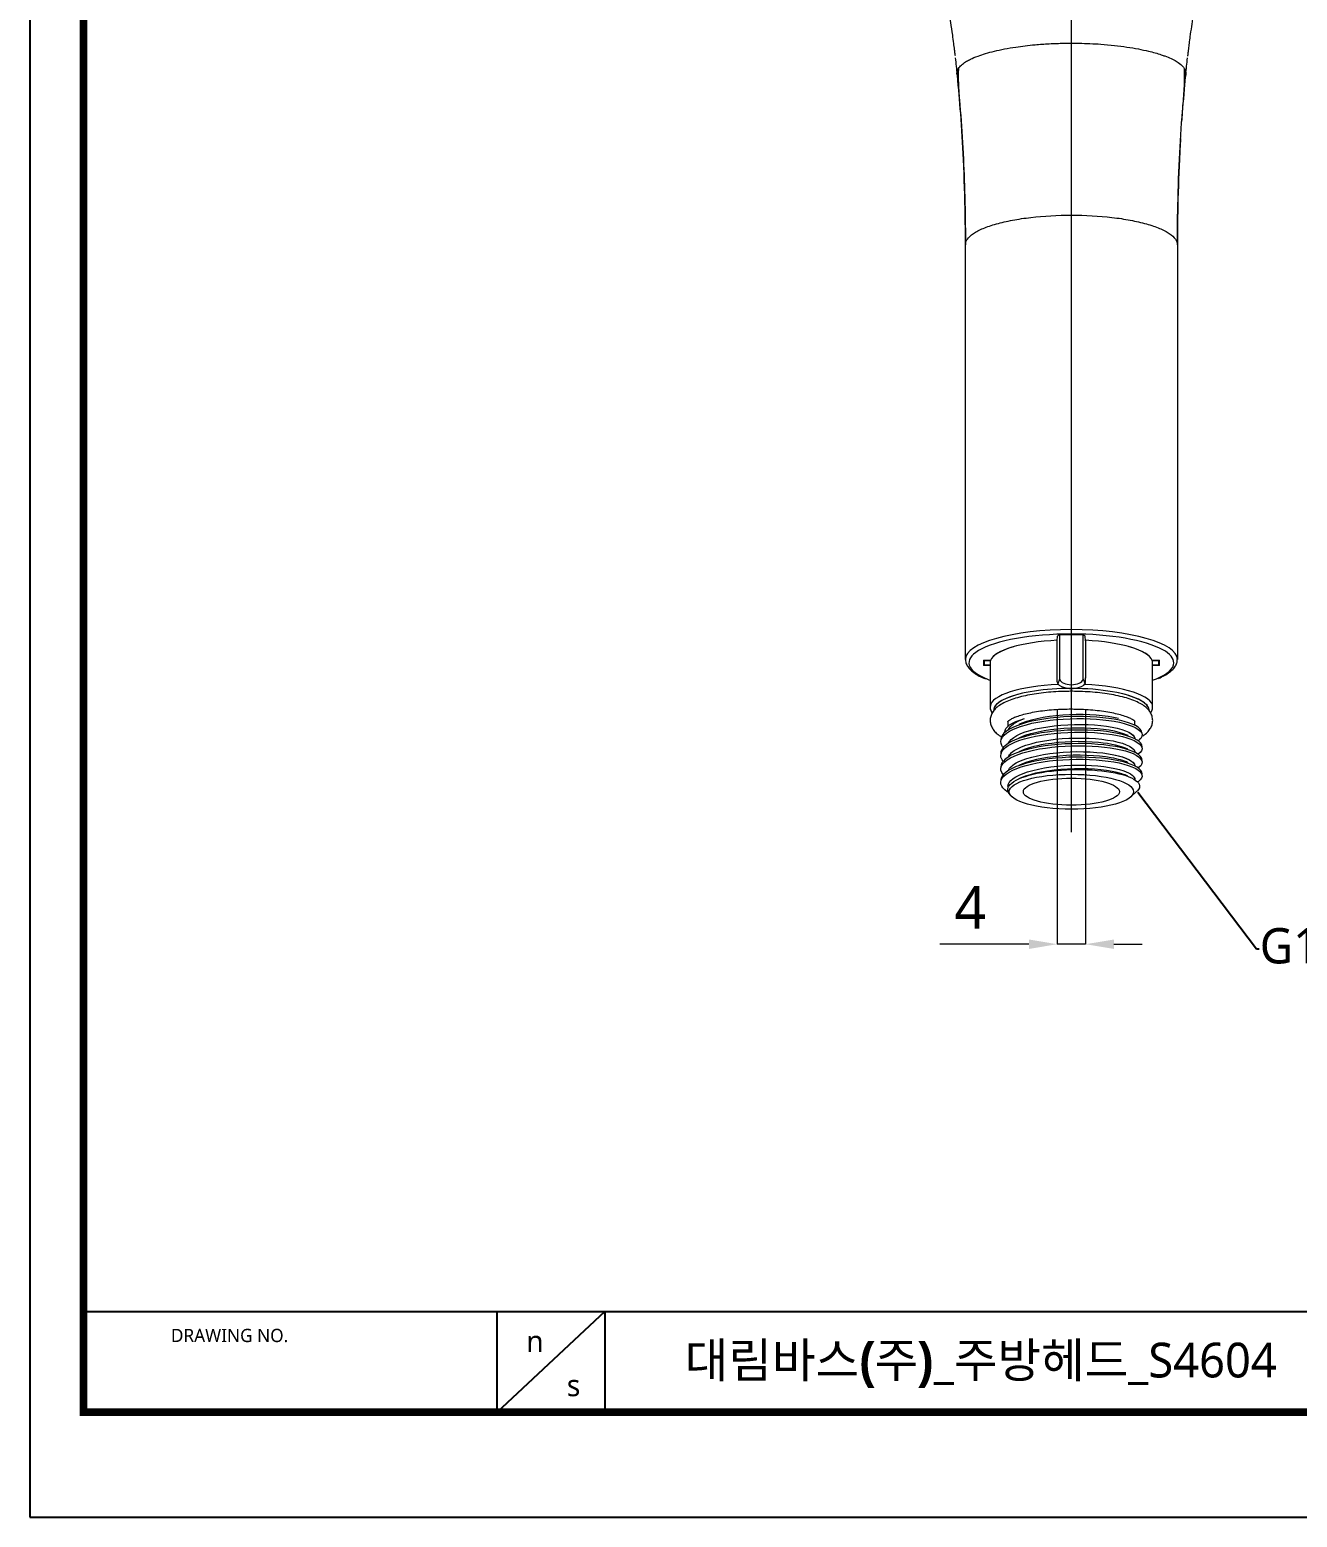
# Model space of a CAD drawing. Extents: x 0 to 1239, y 0 to 509.
# Drawn here: x 0 to 179.4, y 0 to 210.4 of the extents above; entities that cross this region are included whole.
import ezdxf
from ezdxf import colors
from ezdxf.entities.mleader import LeaderData, LeaderLine
from ezdxf.math import Vec2, Vec3

# ---------------------------------------------------------------- set-up
doc = ezdxf.new("R2010")
doc.units = 0
doc.header["$LTSCALE"] = 10
doc.header["$MEASUREMENT"] = 0
doc.header["$PDMODE"] = 3
doc.header["$PDSIZE"] = -10
doc.layers.get('0').update_dxf_attribs({"linetype": 'CONTINUOUS'})
doc.layers.get('DEFPOINTS').update_dxf_attribs({"linetype": 'CONTINUOUS'})
doc.layers.add('1', color=7, linetype='CONTINUOUS')
doc.styles.add('Daelim Dimension', font='')
doc.styles.get('Daelim Dimension').set_extended_font_data('NanumGothic')
doc.dimstyles.new('DEFAULT', dxfattribs={"dimscale": 2, "dimtxt": 2, "dimasz": 2, "dimexe": 0, "dimexo": 2, "dimgap": 1, "dimtad": 1, "dimdec": 1, "dimzin": 9, "dimdsep": 46, "dimtxsty": 'Daelim Dimension', "dimcen": 0.5, "dimclrd": 252, "dimclre": 252, "dimclrt": 3, "dimadec": 1, "dimazin": 0, "dimtfac": 1, "dimtdec": 1, "dimtix": 1, "dimtmove": 0, "dimatfit": 3, "dimfxl": 1, "dimtolj": 1, "dimtzin": 1, "dimlwd": 9, "dimlwe": 9, "dimarcsym": 0})

# ---------------------------------------------------------------- blocks, each defined once
blk = doc.blocks.new('*D6')
at = {"color": 5, "linetype": 'ByBlock', "lineweight": 9, "ltscale": 0.5, "transparency": 16777216}
for p, q in [((145.43, 114.15), (145.43, 81.06)), ((149.44, 114.18), (149.44, 81.06)), ((141.43, 81.06), (128.81, 81.06)), ((149.44, 81.06), (145.43, 81.06)), ((153.44, 81.06), (157.44, 81.06))]:
    blk.add_line(p, q, dxfattribs=at)
at = {"color": 5, "ltscale": 0.5, "transparency": 16777216}
for points in [[(141.43, 81.72), (141.43, 80.39), (145.43, 81.06)], [(153.44, 81.72), (153.44, 80.39), (149.44, 81.06)]]:
    blk.add_solid(points, dxfattribs=at)
at = {"layer": 'DEFPOINTS', "color": 0, "ltscale": 0.5, "transparency": 16777216}
for p in [(145.43, 118.15), (149.44, 118.18), (149.44, 81.06)]:
    blk.add_point(p, dxfattribs=at)
at = {"color": 7, "ltscale": 0.5, "transparency": 16777216, "insert": (133.12, 86.26), "char_height": 6, "attachment_point": 5, "style": 'Daelim Dimension'}
blk.add_mtext('\\A1;4', dxfattribs=at)

msp = doc.modelspace()

# ---------------------------------------------------------------- linework, layer by layer
at = {"color": 1, "lineweight": 18}
msp.add_line((147.43, 96.91), (147.43, 289.25), dxfattribs=at)
at = {"lineweight": 18}
for p, q in [((145.43, 118.15), (145.43, 118.68)), ((145.77, 118.54), (145.49, 117.9)), ((149.1, 118.54), (149.38, 117.9)), ((149.44, 118.15), (149.43, 118.75))]:
    msp.add_line(p, q, dxfattribs=at)
at = {"color": 5}
msp.add_line((7.62, 29.1), (389.23, 29.1), dxfattribs=at)
at = {"color": 5, "ltscale": 40}
for p, q in [((66.12, 29.1), (66.12, 14.82)), ((66.12, 29.1), (66.12, 14.82)), ((81.4, 29.1), (66.12, 14.82)), ((81.4, 29.1), (66.12, 14.82)), ((81.4, 29.1), (81.4, 14.82)), ((81.4, 29.1), (81.4, 14.82))]:
    msp.add_line(p, q, dxfattribs=at)
at = {"ltscale": 0.5}
msp.add_lwpolyline([(0, 0), (473.93, 0), (473.93, 347.26), (0, 347.26)], close=True, dxfattribs=at)
at = {"color": 5, "linetype": 'ByBlock', "lineweight": 200, "const_width": 1.09}
msp.add_lwpolyline([(7.62, 14.87), (466.26, 14.87), (466.26, 339.19), (7.62, 339.19)], close=True, dxfattribs=at)
at = {"lineweight": 18}
for centre, major_axis, ratio, start_param, end_param in [((147.43, 118.15), (-2, 0), 0.45804, 6.283185, 9.432613), ((147.43, 118.68), (-1.67, 0), 0.550422, 6.433444, 9.274519)]:
    msp.add_ellipse(centre, major_axis=major_axis, ratio=ratio, start_param=start_param, end_param=end_param, dxfattribs=at)
at = {"layer": '1', "color": 7, "linetype": 'Continuous', "lineweight": 18}
for p, q in [((145.43, 123.96), (145.48, 124.65)), ((149.44, 123.96), (149.39, 124.65)), ((145.43, 118.68), (145.43, 123.96)), ((149.44, 123.96), (149.44, 118.68)), ((134.98, 121.24), (136.01, 121.24)), ((134.98, 121.24), (134.98, 120.5)), ((135.93, 120.5), (134.98, 120.5)), ((135.13, 121.21), (135.13, 121.24)), ((135.13, 121.21), (135.13, 121.24)), ((135.13, 121.21), (136, 121.21)), ((135.13, 120.53), (135.13, 121.21)), ((135.13, 121.21), (136, 121.21)), ((135.13, 120.53), (135.13, 121.21)), ((135.93, 120.53), (135.13, 120.53)), ((135.93, 120.53), (135.13, 120.53)), ((135.93, 120.87), (135.93, 114.63)), ((135.93, 120.87), (135.93, 114.63)), ((158.86, 121.24), (159.89, 121.24)), ((158.87, 121.21), (159.74, 121.21)), ((158.87, 121.21), (159.74, 121.21)), ((158.93, 114.63), (158.93, 120.87)), ((158.93, 114.63), (158.93, 120.87)), ((159.74, 120.53), (158.93, 120.53)), ((159.74, 120.53), (158.93, 120.53)), ((159.89, 120.5), (158.93, 120.5)), ((159.74, 121.24), (159.74, 121.21)), ((159.74, 121.24), (159.74, 121.21)), ((159.74, 121.21), (159.74, 120.53)), ((159.74, 121.21), (159.74, 120.53)), ((159.89, 120.5), (159.89, 121.24)), ((138.43, 112.58), (138.43, 111.86)), ((138.43, 112.58), (138.43, 111.86)), ((156.43, 112.01), (156.43, 112.54)), ((156.43, 112.01), (156.43, 112.54)), ((138.83, 102.08), (139.02, 101.91)), ((138.83, 102.08), (139.02, 101.91)), ((155.85, 101.91), (156.71, 102.7)), ((155.85, 101.91), (156.71, 102.7))]:
    msp.add_line(p, q, dxfattribs=at)
at = {"layer": '1', "color": 7, "linetype": 'Continuous', "lineweight": 13}
for p, q in [((145.77, 124.81), (145.77, 118.54)), ((149.1, 118.54), (149.1, 124.81))]:
    msp.add_line(p, q, dxfattribs=at)
for centre, major_axis, start_param, end_param in [((147.43, 121.35), (-15, 0), 3.141593, 6.283185), ((147.43, 120.87), (14.5, 0), 2.704028, 3.752436), ((147.43, 120.87), (14.5, 0), 0, 0.467705), ((147.43, 120.87), (14.5, 0), 5.691584, 6.283185), ((147.43, 114.63), (-11.5, 0), 4.875254, 6.254895), ((147.43, 114.15), (11, 0), 2.563049, 3.166136), ((147.43, 114.15), (11, 0), 2.224343, 3.135512), ((147.43, 114.63), (-11.5, 0), 3.136879, 4.550133), ((147.43, 114.15), (11, 0), 0.013544, 0.917249), ((147.43, 114.63), (-11.5, 0), 6.254813, 6.265121), ((147.43, 114.15), (11, 0), 0.010505, 0.454745)]:
    msp.add_ellipse(centre, major_axis=major_axis, ratio=0.280418, start_param=start_param, end_param=end_param, dxfattribs=at)
at = {"layer": '1', "color": 7, "linetype": 'Continuous', "lineweight": 18}
for centre, major_axis, start_param, end_param in [((147.43, 120.87), (14.5, 0), 1.570796, 2.704028), ((146.18, 124.65), (-0.7, 0), 5.32873, 6.265732), ((147.43, 121.01), (-13.6, 0), 4.590343, 4.834435), ((147.43, 120.87), (14.5, 0), 0.467705, 1.570796), ((147.43, 120.87), (11.5, 0), 1.745191, 3.036222), ((147.43, 120.87), (11.5, 0), 2.364626, 3.036222), ((147.43, 120.87), (11.5, 0), 0.105371, 1.396401), ((147.43, 120.87), (11.5, 0), 0.105371, 0.776967), ((147.43, 120.87), (-11.5, 0), 6.177814, 6.283185), ((147.43, 120.87), (-11.5, 0), 6.177814, 6.283185), ((147.43, 120.87), (-11.5, 0), 3.141593, 3.246964), ((147.43, 120.87), (-11.5, 0), 3.141593, 3.246964), ((147.43, 120.87), (14.5, 0), 3.752436, 3.796517), ((147.43, 120.87), (14.5, 0), 5.628261, 5.691584), ((147.43, 114.15), (11, 0), 1.570796, 2.563049), ((147.43, 114.15), (11, 0), 0.454745, 1.570796), ((147.43, 114.63), (-11.5, 0), 6.254895, 6.283259), ((147.43, 114.63), (-11.5, 0), 6.265121, 6.283185), ((147.43, 114.63), (-11.5, 0), 3.141593, 3.158773), ((147.43, 102.82), (9, 0), 3.251253, 3.438066), ((147.43, 102.82), (9, 0), 3.251253, 3.438066)]:
    msp.add_ellipse(centre, major_axis=major_axis, ratio=0.280418, start_param=start_param, end_param=end_param, dxfattribs=at)
at = {"layer": '1', "color": 7, "linetype": 'Continuous', "lineweight": 18, "extrusion": (0, 0, -1)}
msp.add_ellipse((148.69, 124.65), major_axis=(0.7, 0), ratio=0.280418, start_param=5.32873, end_param=6.265732, dxfattribs=at)
at = {"layer": '1', "color": 7, "linetype": 'Continuous', "lineweight": 18}
for major_axis in [(8.8, 0), (8.8, 0), (-6.8, 0), (-6.8, 0)]:
    msp.add_ellipse((147.43, 102.63), major_axis=major_axis, ratio=0.280418, dxfattribs=at)
for points, knots in [([(125.21, 239.02), (125.28, 238.45), (125.46, 237.07), (125.9, 234.2), (126.64, 230.3), (127.47, 226.47), (128.11, 223.46), (128.53, 221.47), (128.88, 219.73), (129.18, 218.2), (129.46, 216.7), (129.74, 215.11), (130.04, 213.32), (130.32, 211.49), (130.56, 209.86), (130.71, 208.72), (130.79, 208.05), (130.85, 207.57), (130.91, 207.13), (130.94, 206.84), (130.96, 206.75)], [0, 0, 0, 0, 0.052892, 0.125955, 0.265334, 0.415675, 0.485861, 0.547702, 0.601196, 0.646231, 0.686797, 0.737609, 0.792208, 0.852426, 0.908792, 0.946816, 0.960792, 0.974141, 0.991266, 1, 1, 1, 1]), ([(163.9, 206.66), (163.93, 206.83), (163.97, 207.15), (164.03, 207.67), (164.09, 208.08), (164.14, 208.51), (164.2, 208.96), (164.3, 209.74), (164.46, 210.85), (164.72, 212.61), (165.06, 214.72), (165.61, 217.83), (166.36, 221.63), (167.21, 225.58), (167.96, 229.09), (168.57, 232.05), (169.1, 234.96), (169.45, 237.29), (169.61, 238.62), (169.66, 239.03)], [0, 0, 0, 0, 0.017581, 0.031314, 0.043744, 0.056968, 0.071028, 0.085973, 0.131403, 0.177109, 0.252167, 0.323792, 0.457997, 0.604032, 0.692845, 0.785462, 0.879206, 0.962578, 1, 1, 1, 1]), ([(131.25, 204.06), (131.24, 204.09), (131.23, 204.17), (131.23, 204.34), (131.27, 204.55), (131.32, 204.7), (131.37, 204.79)], [0, 0, 0, 0, 0.192245, 0.404202, 0.616159, 1, 1, 1, 1]), ([(163.5, 204.79), (163.53, 204.73), (163.58, 204.6), (163.62, 204.43), (163.64, 204.28), (163.63, 204.17), (163.63, 204.1), (163.62, 204.07), (163.62, 204.06)], [0, 0, 0, 0, 0.239279, 0.521566, 0.66271, 0.803854, 0.944998, 1, 1, 1, 1]), ([(131.25, 204.06), (131.43, 202.14), (131.8, 198.21), (132.16, 192.2), (132.35, 187.09), (132.41, 183.54), (132.43, 181.5), (132.43, 180.49), (132.43, 179.98)], [0, 0, 0, 0, 0.243747, 0.500018, 0.749998, 0.875032, 0.937529, 1, 1, 1, 1]), ([(132.43, 179.98), (132.43, 181.34), (132.41, 185.4), (132.2, 191.6), (131.82, 198.21), (131.46, 202.14), (131.3, 203.93)], [0, 0, 0, 0, 0.168557, 0.499739, 0.773118, 1, 1, 1, 1]), ([(163.57, 203.92), (163.41, 202.17), (163.22, 200.01), (163.06, 197.85), (163.03, 197.44)], [0, 0, 0, 0, 0.813776, 1, 1, 1, 1]), ([(162.43, 179.98), (162.44, 181.54), (162.47, 185.61), (162.69, 191.94), (163.03, 197.63), (163.32, 200.81), (163.4, 201.75)], [0, 0, 0, 0, 0.212323, 0.554293, 0.867597, 1, 1, 1, 1]), ([(162.88, 195.02), (162.82, 194.03), (162.64, 190.56), (162.46, 185.56), (162.44, 181.5), (162.43, 179.98)], [0, 0, 0, 0, 0.198689, 0.698408, 1, 1, 1, 1]), ([(132.46, 121.34), (132.45, 121.22), (132.46, 120.91), (132.67, 120.43), (133.06, 119.93), (133.62, 119.45), (134.35, 119), (134.95, 118.72), (135.27, 118.6)], [0, 0, 0, 0, 0.108993, 0.27183, 0.441094, 0.625054, 0.81922, 1, 1, 1, 1]), ([(159.76, 118.66), (160.07, 118.79), (160.65, 119.07), (161.37, 119.53), (161.92, 120.04), (162.27, 120.56), (162.43, 121.01), (162.42, 121.27), (162.41, 121.35)], [0, 0, 0, 0, 0.184178, 0.384997, 0.588064, 0.762947, 0.925234, 1, 1, 1, 1]), ([(147.43, 116.83), (147.18, 116.83), (146.44, 116.82), (145.23, 116.78), (143.83, 116.66), (142.48, 116.5), (141.22, 116.28), (140.04, 116.01), (138.98, 115.69), (138.04, 115.3), (137.26, 114.87), (136.66, 114.39), (136.25, 113.86), (135.99, 113.3), (135.9, 112.68), (136.01, 112.06), (136.28, 111.51), (136.68, 111.02), (137.11, 110.66), (137.43, 110.46), (137.54, 110.4)], [0, 0, 0, 0, 0.034062, 0.098859, 0.163769, 0.228869, 0.294304, 0.360282, 0.427135, 0.495413, 0.565998, 0.627745, 0.679533, 0.726238, 0.771091, 0.818397, 0.864774, 0.913895, 0.969955, 1, 1, 1, 1]), ([(157.52, 110.51), (157.54, 110.53), (157.78, 110.69), (158.17, 111), (158.6, 111.52), (158.87, 112.08), (158.97, 112.7), (158.87, 113.32), (158.61, 113.88), (158.22, 114.37), (157.68, 114.82), (156.95, 115.24), (156.03, 115.64), (154.96, 115.98), (153.77, 116.26), (152.49, 116.48), (151.14, 116.65), (149.73, 116.77), (148.49, 116.82), (147.72, 116.83), (147.43, 116.83)], [0, 0, 0, 0, 0.005661, 0.069162, 0.122308, 0.170026, 0.215693, 0.263955, 0.311109, 0.360809, 0.417346, 0.483456, 0.555454, 0.625972, 0.694627, 0.762086, 0.828824, 0.895132, 0.961195, 1, 1, 1, 1]), ([(135.96, 114.76), (135.95, 114.71), (135.91, 114.49), (136, 114.14), (136.15, 113.87), (136.22, 113.77)], [0, 0, 0, 0, 0.143793, 0.634457, 1, 1, 1, 1]), ([(135.96, 114.71), (135.95, 114.65), (135.92, 114.41), (136.03, 114.09), (136.16, 113.85), (136.22, 113.77)], [0, 0, 0, 0, 0.19498, 0.708536, 1, 1, 1, 1]), ([(138.42, 112.56), (138.43, 112.58), (138.49, 112.64), (138.7, 112.8), (139.11, 113.03), (139.7, 113.28), (140.47, 113.53), (141.4, 113.76), (142.47, 113.97), (143.66, 114.13), (144.93, 114.25), (146.2, 114.32), (147.04, 114.33), (147.43, 114.33)], [0, 0, 0, 0, 0.049002, 0.132317, 0.21828, 0.309084, 0.404117, 0.502289, 0.602615, 0.704362, 0.807021, 0.910243, 1, 1, 1, 1]), ([(154.09, 112.97), (152.33, 113.42), (149.74, 113.64), (144.58, 113.41), (142.04, 112.98), (140.26, 112.25), (140.11, 112.19), (139.97, 112.12)], [0, 0, 0, 0, 0.476985, 0.476985, 0.953971, 0.953971, 1, 1, 1, 1]), ([(154.09, 112.97), (152.33, 113.42), (149.74, 113.64), (144.58, 113.41), (142.04, 112.98), (140.26, 112.25), (140.11, 112.19), (139.97, 112.12)], [0, 0, 0, 0, 0.476985, 0.476985, 0.953971, 0.953971, 1, 1, 1, 1]), ([(147.43, 114.33), (147.67, 114.33), (148.36, 114.32), (149.49, 114.28), (150.79, 114.18), (152.02, 114.02), (153.15, 113.83), (154.15, 113.6), (155, 113.34), (155.67, 113.08), (156.13, 112.83), (156.4, 112.63), (156.47, 112.55), (156.47, 112.54), (156.47, 112.54)], [0, 0, 0, 0, 0.052005, 0.151126, 0.250136, 0.348785, 0.446835, 0.543953, 0.639653, 0.733224, 0.8237, 0.901404, 0.983771, 1, 1, 1, 1]), ([(158.65, 113.77), (158.7, 113.83), (158.82, 114.05), (158.94, 114.37), (158.92, 114.62), (158.91, 114.71)], [0, 0, 0, 0, 0.234928, 0.732795, 1, 1, 1, 1]), ([(158.65, 113.76), (158.68, 113.8), (158.79, 113.99), (158.92, 114.27), (158.92, 114.52), (158.91, 114.61)], [0, 0, 0, 0, 0.151541, 0.712634, 1, 1, 1, 1]), ([(137.79, 108.86), (137.71, 108.95), (137.64, 109.05), (137.15, 109.92), (137.71, 110.76), (140.59, 112.1), (142.85, 112.62), (147.84, 113.06), (150.55, 113.02), (154.87, 112.41), (156.49, 111.88), (157.61, 110.78), (157.51, 110.28), (156.87, 109.82)], [0, 0, 0, 0, 0.0254, 0.0254, 0.229931, 0.229931, 0.434462, 0.434462, 0.638994, 0.638994, 0.843525, 0.843525, 1, 1, 1, 1]), ([(137.79, 108.86), (137.71, 108.95), (137.64, 109.05), (137.15, 109.92), (137.71, 110.76), (140.59, 112.1), (142.85, 112.62), (147.84, 113.06), (150.55, 113.02), (154.87, 112.41), (156.49, 111.88), (157.61, 110.78), (157.51, 110.28), (156.87, 109.82)], [0, 0, 0, 0, 0.0254, 0.0254, 0.229931, 0.229931, 0.434462, 0.434462, 0.638994, 0.638994, 0.843525, 0.843525, 1, 1, 1, 1]), ([(157.42, 110.94), (157.42, 111.3), (157.1, 111.67), (155.4, 112.56), (153.4, 113), (148.62, 113.36), (145.89, 113.27), (141.16, 112.55), (139.24, 111.93), (137.71, 110.81), (137.45, 110.4), (137.45, 109.98)], [0, 0, 0, 0, 0.139354, 0.139354, 0.383595, 0.383595, 0.627835, 0.627835, 0.872076, 0.872076, 1, 1, 1, 1]), ([(157.42, 110.94), (157.42, 111.3), (157.1, 111.67), (155.4, 112.56), (153.4, 113), (148.62, 113.36), (145.89, 113.27), (141.16, 112.55), (139.24, 111.93), (137.71, 110.81), (137.45, 110.4), (137.45, 109.98)], [0, 0, 0, 0, 0.139354, 0.139354, 0.383595, 0.383595, 0.627835, 0.627835, 0.872076, 0.872076, 1, 1, 1, 1]), ([(138.49, 109.43), (138.77, 110.24), (140.2, 111), (144.52, 112.01), (147.3, 112.22), (152.28, 112.03), (154.46, 111.6), (156.06, 110.78), (156.33, 110.51), (156.4, 110.23)], [0, 0, 0, 0, 0.290662, 0.290662, 0.58176, 0.58176, 0.872859, 0.872859, 1, 1, 1, 1]), ([(138.49, 109.43), (138.77, 110.24), (140.2, 111), (144.52, 112.01), (147.3, 112.22), (152.28, 112.03), (154.46, 111.6), (156.09, 110.77), (156.37, 110.47), (156.42, 110.18)], [0, 0, 0, 0, 0.288372, 0.288372, 0.577177, 0.577177, 0.865982, 0.865982, 1, 1, 1, 1]), ([(155.45, 110.57), (155.41, 110.59), (155.37, 110.61), (154.07, 111.19), (151.79, 111.56), (146.74, 111.69), (143.99, 111.42), (141.16, 110.69), (140.51, 110.46), (139.98, 110.21)], [0, 0, 0, 0, 0.014366, 0.014366, 0.430772, 0.430772, 0.847179, 0.847179, 1, 1, 1, 1]), ([(155.45, 110.57), (155.41, 110.59), (155.37, 110.61), (154.07, 111.19), (151.79, 111.56), (146.74, 111.69), (143.99, 111.42), (141.16, 110.69), (140.51, 110.46), (139.98, 110.21)], [0, 0, 0, 0, 0.014366, 0.014366, 0.430772, 0.430772, 0.847179, 0.847179, 1, 1, 1, 1]), ([(137.78, 106.96), (137.56, 107.21), (137.45, 107.46), (137.4, 108.5), (138.38, 109.3), (141.87, 110.5), (144.35, 110.91), (149.47, 111.13), (152.05, 110.97), (155.9, 110.18), (157.16, 109.58), (157.52, 108.6), (157.35, 108.24), (156.9, 107.92)], [0, 0, 0, 0, 0.065768, 0.065768, 0.271107, 0.271107, 0.476446, 0.476446, 0.681784, 0.681784, 0.887123, 0.887123, 1, 1, 1, 1]), ([(137.78, 106.96), (137.56, 107.21), (137.45, 107.46), (137.4, 108.5), (138.38, 109.3), (141.87, 110.5), (144.35, 110.91), (149.47, 111.13), (152.05, 110.97), (155.9, 110.18), (157.16, 109.58), (157.52, 108.6), (157.35, 108.24), (156.9, 107.92)], [0, 0, 0, 0, 0.065768, 0.065768, 0.271107, 0.271107, 0.476446, 0.476446, 0.681784, 0.681784, 0.887123, 0.887123, 1, 1, 1, 1]), ([(157.43, 109.02), (157.43, 109.26), (157.3, 109.49), (156.31, 110.32), (154.63, 110.85), (150.16, 111.4), (147.45, 111.44), (142.51, 110.92), (140.29, 110.4), (137.97, 109.21), (137.45, 108.64), (137.44, 108.06)], [0, 0, 0, 0, 0.090471, 0.090471, 0.334518, 0.334518, 0.578565, 0.578565, 0.822612, 0.822612, 1, 1, 1, 1]), ([(157.43, 109.02), (157.43, 109.26), (157.3, 109.49), (156.31, 110.32), (154.63, 110.85), (150.16, 111.4), (147.45, 111.44), (142.51, 110.92), (140.29, 110.4), (137.97, 109.21), (137.45, 108.64), (137.44, 108.06)], [0, 0, 0, 0, 0.090471, 0.090471, 0.334518, 0.334518, 0.578565, 0.578565, 0.822612, 0.822612, 1, 1, 1, 1]), ([(157.43, 107.1), (157.43, 107.21), (157.41, 107.32), (157.01, 108.05), (155.66, 108.65), (151.65, 109.38), (149.02, 109.53), (143.96, 109.23), (141.52, 108.81), (138.32, 107.61), (137.44, 106.88), (137.44, 106.14)], [0, 0, 0, 0, 0.042092, 0.042092, 0.286035, 0.286035, 0.529978, 0.529978, 0.77392, 0.77392, 1, 1, 1, 1]), ([(157.43, 107.1), (157.43, 107.21), (157.41, 107.32), (157.01, 108.05), (155.66, 108.65), (151.65, 109.38), (149.02, 109.53), (143.96, 109.23), (141.52, 108.81), (138.32, 107.61), (137.44, 106.88), (137.44, 106.14)], [0, 0, 0, 0, 0.042092, 0.042092, 0.286035, 0.286035, 0.529978, 0.529978, 0.77392, 0.77392, 1, 1, 1, 1]), ([(138.5, 107.53), (138.58, 107.74), (138.73, 107.95), (139.82, 108.93), (141.79, 109.59), (146.66, 110.28), (149.47, 110.32), (154.01, 109.79), (155.71, 109.25), (156.33, 108.52), (156.39, 108.41), (156.41, 108.31)], [0, 0, 0, 0, 0.076629, 0.076629, 0.368421, 0.368421, 0.660213, 0.660213, 0.952005, 0.952005, 1, 1, 1, 1]), ([(138.5, 107.53), (138.58, 107.74), (138.73, 107.95), (139.82, 108.93), (141.79, 109.59), (146.66, 110.28), (149.47, 110.32), (154.01, 109.79), (155.71, 109.25), (156.35, 108.5), (156.4, 108.38), (156.42, 108.25)], [0, 0, 0, 0, 0.076008, 0.076008, 0.365438, 0.365438, 0.654868, 0.654868, 0.944298, 0.944298, 1, 1, 1, 1]), ([(155.44, 108.65), (154.53, 109.07), (153.05, 109.42), (148.94, 109.81), (146.12, 109.73), (142.21, 109.09), (140.91, 108.72), (139.98, 108.27)], [0, 0, 0, 0, 0.316611, 0.316611, 0.732931, 0.732931, 1, 1, 1, 1]), ([(155.44, 108.65), (154.53, 109.07), (153.05, 109.42), (148.94, 109.81), (146.12, 109.73), (142.21, 109.09), (140.91, 108.72), (139.98, 108.27)], [0, 0, 0, 0, 0.316611, 0.316611, 0.732931, 0.732931, 1, 1, 1, 1]), ([(137.77, 105.05), (137.43, 105.45), (137.35, 105.87), (137.9, 107.07), (139.28, 107.81), (143.3, 108.85), (145.92, 109.13), (151.03, 109.15), (153.43, 108.86), (156.72, 107.93), (157.58, 107.26), (157.36, 106.42), (157.18, 106.2), (156.9, 106)], [0, 0, 0, 0, 0.107443, 0.107443, 0.312945, 0.312945, 0.518446, 0.518446, 0.723948, 0.723948, 0.92945, 0.92945, 1, 1, 1, 1]), ([(137.77, 105.05), (137.43, 105.45), (137.35, 105.87), (137.9, 107.07), (139.28, 107.81), (143.3, 108.85), (145.92, 109.13), (151.03, 109.15), (153.43, 108.86), (156.72, 107.93), (157.58, 107.26), (157.36, 106.42), (157.18, 106.2), (156.9, 106)], [0, 0, 0, 0, 0.107443, 0.107443, 0.312945, 0.312945, 0.518446, 0.518446, 0.723948, 0.723948, 0.92945, 0.92945, 1, 1, 1, 1]), ([(157.43, 105.18), (157.44, 105.8), (156.47, 106.41), (153.05, 107.3), (150.57, 107.55), (145.49, 107.49), (142.89, 107.15), (139.01, 106.08), (137.74, 105.32), (137.45, 104.42), (137.44, 104.32), (137.44, 104.22)], [0, 0, 0, 0, 0.237462, 0.237462, 0.481395, 0.481395, 0.725328, 0.725328, 0.969261, 0.969261, 1, 1, 1, 1]), ([(157.43, 105.18), (157.44, 105.8), (156.47, 106.41), (153.05, 107.3), (150.57, 107.55), (145.49, 107.49), (142.89, 107.15), (139.01, 106.08), (137.74, 105.32), (137.45, 104.42), (137.44, 104.32), (137.44, 104.22)], [0, 0, 0, 0, 0.237462, 0.237462, 0.481395, 0.481395, 0.725328, 0.725328, 0.969261, 0.969261, 1, 1, 1, 1]), ([(138.51, 105.62), (138.67, 106.05), (139.14, 106.47), (141.29, 107.52), (143.69, 108.05), (148.84, 108.4), (151.53, 108.26), (155.18, 107.5), (156.26, 106.95), (156.42, 106.38)], [0, 0, 0, 0, 0.155027, 0.155027, 0.446718, 0.446718, 0.738409, 0.738409, 1, 1, 1, 1]), ([(138.51, 105.62), (138.67, 106.05), (139.14, 106.47), (141.29, 107.52), (143.69, 108.05), (148.84, 108.4), (151.53, 108.26), (155.24, 107.49), (156.33, 106.91), (156.43, 106.32)], [0, 0, 0, 0, 0.153758, 0.153758, 0.443063, 0.443063, 0.732367, 0.732367, 1, 1, 1, 1]), ([(155.44, 106.73), (154.86, 107.01), (154.05, 107.25), (151.05, 107.79), (148.31, 107.9), (143.43, 107.46), (141.3, 106.99), (139.98, 106.36)], [0, 0, 0, 0, 0.204077, 0.204077, 0.620137, 0.620137, 1, 1, 1, 1]), ([(155.44, 106.73), (154.86, 107.01), (154.05, 107.25), (151.05, 107.79), (148.31, 107.9), (143.43, 107.46), (141.3, 106.99), (139.98, 106.36)], [0, 0, 0, 0, 0.204077, 0.204077, 0.620137, 0.620137, 1, 1, 1, 1]), ([(138.36, 102.61), (137.33, 103.32), (137.16, 104.11), (138.64, 105.61), (140.38, 106.28), (144.82, 107.13), (147.55, 107.29), (152.48, 107.09), (154.67, 106.7), (157.32, 105.63), (157.75, 104.94), (157.09, 104.22), (156.97, 104.12), (156.81, 104.02)], [0, 0, 0, 0, 0.187056, 0.187056, 0.381896, 0.381896, 0.576737, 0.576737, 0.771578, 0.771578, 0.966418, 0.966418, 1, 1, 1, 1]), ([(138.36, 102.61), (137.33, 103.32), (137.16, 104.11), (138.64, 105.61), (140.38, 106.28), (144.82, 107.13), (147.55, 107.29), (152.48, 107.09), (154.67, 106.7), (157.32, 105.63), (157.75, 104.94), (157.09, 104.22), (156.97, 104.12), (156.81, 104.02)], [0, 0, 0, 0, 0.187056, 0.187056, 0.381896, 0.381896, 0.576737, 0.576737, 0.771578, 0.771578, 0.966418, 0.966418, 1, 1, 1, 1]), ([(138.49, 102.54), (138.22, 103.14), (138.63, 103.73), (140.58, 104.79), (142.1, 105.2), (145.71, 105.73), (147.76, 105.83), (151.58, 105.66), (153.37, 105.42), (155.96, 104.67), (156.81, 104.18), (157.17, 103.36), (157.06, 103.03), (156.72, 102.71)], [0, 0, 0, 0, 0.177348, 0.177348, 0.354696, 0.354696, 0.532044, 0.532044, 0.709392, 0.709392, 0.88674, 0.88674, 1, 1, 1, 1]), ([(138.49, 102.54), (138.22, 103.14), (138.63, 103.73), (140.58, 104.79), (142.1, 105.2), (145.71, 105.73), (147.76, 105.83), (151.58, 105.66), (153.37, 105.42), (155.96, 104.67), (156.81, 104.18), (157.17, 103.36), (157.06, 103.03), (156.72, 102.71)], [0, 0, 0, 0, 0.177348, 0.177348, 0.354696, 0.354696, 0.532044, 0.532044, 0.709392, 0.709392, 0.88674, 0.88674, 1, 1, 1, 1]), ([(138.44, 103.36), (138.44, 104.13), (139.47, 104.88), (143.1, 106.03), (145.79, 106.37), (150.94, 106.4), (153.37, 106.08), (155.87, 105.22), (156.42, 104.77), (156.42, 104.32)], [0, 0, 0, 0, 0.257681, 0.257681, 0.532678, 0.532678, 0.807675, 0.807675, 1, 1, 1, 1]), ([(138.44, 103.36), (138.44, 104.13), (139.47, 104.88), (143.1, 106.03), (145.79, 106.37), (150.94, 106.4), (153.37, 106.08), (155.87, 105.22), (156.42, 104.77), (156.42, 104.32)], [0, 0, 0, 0, 0.257681, 0.257681, 0.532678, 0.532678, 0.807675, 0.807675, 1, 1, 1, 1]), ([(155.43, 104.82), (155.18, 104.94), (154.89, 105.05), (152.96, 105.65), (150.46, 105.92), (145.28, 105.82), (142.65, 105.43), (140.55, 104.7), (140.24, 104.57), (139.98, 104.45)], [0, 0, 0, 0, 0.088921, 0.088921, 0.505414, 0.505414, 0.921908, 0.921908, 1, 1, 1, 1]), ([(155.43, 104.82), (155.18, 104.94), (154.89, 105.05), (152.96, 105.65), (150.46, 105.92), (145.28, 105.82), (142.65, 105.43), (140.55, 104.7), (140.24, 104.57), (139.98, 104.45)], [0, 0, 0, 0, 0.088921, 0.088921, 0.505414, 0.505414, 0.921908, 0.921908, 1, 1, 1, 1])]:
    msp.add_open_spline(points, degree=3, knots=knots, dxfattribs=at)
at = {"layer": '1', "color": 7, "linetype": 'Continuous', "lineweight": 13}
for points, knots in [([(131.37, 204.79), (131.37, 204.8), (131.47, 204.98), (131.72, 205.3), (132.16, 205.66), (132.65, 205.98), (133.23, 206.29), (134.1, 206.67), (135.26, 207.06), (136.5, 207.39), (137.93, 207.7), (139.81, 208.02), (141.64, 208.24), (143.61, 208.4), (145.32, 208.49), (146.73, 208.51), (147.43, 208.51), (147.43, 208.51)], [0, 0, 0, 0, 0.005424, 0.101056, 0.196688, 0.234941, 0.29232, 0.387952, 0.464457, 0.540963, 0.617468, 0.693974, 0.808732, 0.846985, 0.92349, 0.999996, 1, 1, 1, 1]), ([(147.43, 208.51), (147.79, 208.51), (149.2, 208.5), (151.97, 208.38), (154.79, 208.07), (156.94, 207.7), (158.6, 207.34), (159.8, 207), (160.83, 206.64), (161.57, 206.32), (162.17, 206.01), (162.76, 205.63), (163.18, 205.27), (163.42, 204.94), (163.5, 204.8), (163.5, 204.79)], [0, 0, 0, 0, 0.038234, 0.152946, 0.305897, 0.382372, 0.458847, 0.57356, 0.611798, 0.688273, 0.764748, 0.802986, 0.917699, 0.994174, 1, 1, 1, 1]), ([(132.43, 179.98), (132.43, 180.11), (132.48, 180.39), (132.77, 180.93), (133.49, 181.6), (134.88, 182.33), (136.76, 182.97), (139.05, 183.5), (142.53, 184.02), (147.43, 184.29), (152.34, 184.02), (155.82, 183.5), (158.11, 182.97), (159.99, 182.33), (161.38, 181.6), (162.1, 180.93), (162.39, 180.39), (162.43, 180.11), (162.43, 179.98)], [0, 0, 0, 0, 0.03125, 0.0625, 0.125, 0.1875, 0.25, 0.3125, 0.375, 0.5, 0.625, 0.6875, 0.75, 0.8125, 0.875, 0.9375, 0.96875, 1, 1, 1, 1])]:
    msp.add_open_spline(points, degree=3, knots=knots, dxfattribs=at)
at = {"layer": '1', "color": 7, "linetype": 'Continuous', "lineweight": 18}
for points, degree in [([(130.99, 206.43), (131.08, 205.64), (131.17, 204.85), (131.25, 204.06)], 3), ([(163.62, 204.06), (163.7, 204.84), (163.79, 205.63), (163.87, 206.42)], 3), ([(131.44, 204.89), (131.37, 202.99), (131.54, 201.08)], 2), ([(163.34, 201.18), (163.5, 203.04), (163.43, 204.89)], 2), ([(163.49, 202.71), (163.53, 203.16), (163.58, 203.61), (163.62, 204.06)], 3), ([(132.43, 121.35), (132.43, 179.98)], 1), ([(162.43, 179.98), (162.43, 121.35)], 1), ([(138.02, 111.03), (137.95, 111.74), (138.94, 112.46), (140.78, 112.97)], 3), ([(138.02, 111.03), (137.95, 111.74), (138.94, 112.46), (140.78, 112.97)], 3), ([(138.5, 111.35), (138.71, 111.94), (139.5, 112.51), (140.78, 112.97)], 3), ([(138.5, 111.35), (138.71, 111.94), (139.5, 112.51), (140.78, 112.97)], 3), ([(138.44, 102.86), (138.44, 102.75), (138.45, 102.65), (138.49, 102.54)], 3), ([(138.44, 102.86), (138.44, 102.75), (138.45, 102.65), (138.49, 102.54)], 3)]:
    msp.add_open_spline(points, degree=degree, dxfattribs=at)
msp.add_rational_spline([(163.62, 204.06), (163.61, 203.99), (163.57, 203.92)], [1, 0.99756160732, 1], degree=2, dxfattribs=at)

# ---------------------------------------------------------------- texts
at = {"color": 5, "ltscale": 40, "style": 'Daelim Dimension'}
msp.add_text('DRAWING NO.', height=1.8702, dxfattribs=at).set_placement((19.98, 24.78))
at = {"char_height": 3.06, "width": 4.2714, "attachment_point": 1, "style": 'Daelim Dimension'}
for s, insert in [('n', (70.27, 26.42)), ('s', (76.02, 20.18))]:
    msp.add_mtext(s, dxfattribs=dict(at, insert=insert))
at = {"color": 2, "insert": (92.7, 24.69), "char_height": 4.9188, "width": 217.7355, "attachment_point": 1, "style": 'Daelim Dimension'}
msp.add_mtext('{\\fPretendard Variable SemiBold|b0|i0|c129|p2;대림바스(주)}_{\\fGulim|b0|i0|c129|p50;주방헤드}_S4604', dxfattribs=at)

# ---------------------------------------------------------------- dimensions: what is measured, and where the dimension line sits
at = {"ltscale": 0.5}
dim = msp.add_linear_dim(base=(149.44, 81.06), p1=(145.43, 118.15), p2=(149.44, 118.18), dimstyle='DEFAULT', override={"dimtxt": 3, "dimdec": 0, "dimclrd": 5, "dimclre": 5, "dimclrt": 7, "dimfxl": 1.25, "dimarcsym": 1}, dxfattribs=at)
dim.commit()
dim.dimension.update_dxf_attribs({"geometry": '*D6', "text_midpoint": (133.12, 81.06), "dimtype": 160})

# ---------------------------------------------------------------- leaders
ml = msp.add_multileader_mtext('Standard', dxfattribs=at)
ml.set_content('G1/2x14TH', color=256, style='Daelim Dimension')
ml.set_leader_properties()
ml.build(insert=Vec2(0, 0))
ml.multileader.update_dxf_attribs({"text_right_attachment_type": 6, "dogleg_length": 0.36, "arrow_head_size": 0.18})
ctx = ml.context
ctx.base_point, ctx.char_height, ctx.arrow_head_size, ctx.landing_gap_size, ctx.plane_origin = Vec3(173.99, 80.42), 5, 0.18, 0.09, Vec3(-102.95, 33.69)
ctx.right_attachment = 6
notes = []
notes.append((ctx, [(0, (1, 1, 0), (173.63, 80.42), (1, 0), 0.36, [(0, [(156.71, 102.7)], 0, [])])]))
ctx.mtext.insert, ctx.mtext.flow_direction = Vec3(174.08, 83.34), 5
for ctx, leaders in notes:
    for number, flags, end, landing, length, lines in leaders:
        leader = LeaderData()
        leader.index, (leader.has_last_leader_line, leader.has_dogleg_vector, leader.attachment_direction) = number, flags
        leader.last_leader_point, leader.dogleg_vector, leader.dogleg_length = Vec3(end), Vec3(landing), length
        for number, points, colour, breaks in lines:
            line = LeaderLine()
            line.index, line.vertices, line.color, line.breaks = number, Vec3.list(points), colors.encode_raw_color(colour), breaks
            leader.lines.append(line)
        ctx.leaders.append(leader)

doc.saveas('drawing.dxf')
